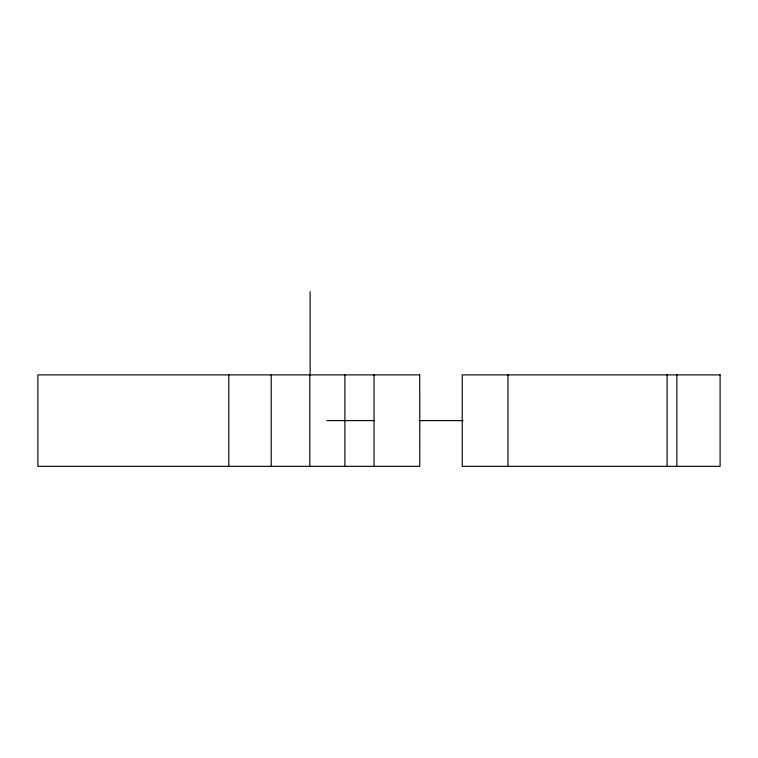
<?xml version="1.0" encoding="UTF-8"?>
<svg xmlns="http://www.w3.org/2000/svg" width="758" height="758" viewBox="0 0 758 758"><rect width="100%" height="100%" fill="white"/><g stroke="black" fill="none" stroke-linecap="round" stroke-linejoin="round"><path stroke-width="1.14" d="M326.812 420.614L374.168 420.614M419.165 420.614L463.119 420.614M676.847 374.888L676.847 466.341M667.087 374.888L667.087 466.341M507.964 374.888L507.964 466.341M374.026 374.888L374.026 466.341M344.881 374.888L344.881 466.341M310.117 291.659L310.117 374.888M309.804 374.888L309.804 466.341M271.212 374.888L271.212 466.341M228.793 374.888L228.793 466.341M419.752 374.888L37.9 374.888L37.9 466.341L419.752 466.341L419.733 374.888M720.1 374.888L462.219 374.888L462.228 466.341L720.1 466.341L720.1 374.888"/></g></svg>
